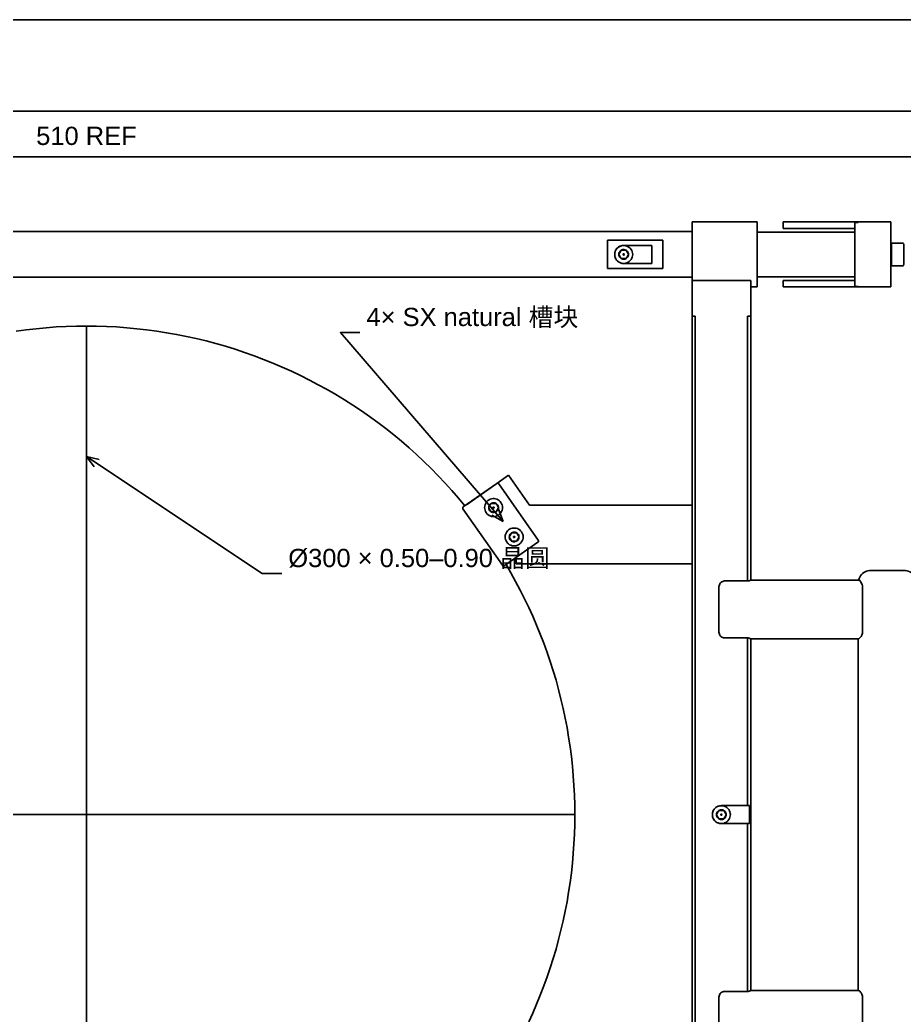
# Model space of a CAD drawing. Header units: millimetres. Extents: x 10 to 410, y 10 to 287.
# Drawn here: x 139.8 to 275.6, y 134.2 to 287 of the extents above; entities that cross this region are included whole.
import ezdxf
from ezdxf.enums import TextEntityAlignment as Align

# ---------------------------------------------------------------- set-up
doc = ezdxf.new("R2010")
doc.units = ezdxf.units.MM
for name, color, linetype in [('DIM', 7, 'Continuous'), ('OUTLINE', 7, 'Continuous'), ('TEXT', 7, 'Continuous')]:
    doc.layers.add(name, color=color, linetype=linetype)
doc.styles.add('CJK', font='Arial Unicode.ttf')

msp = doc.modelspace()

# ---------------------------------------------------------------- linework, layer by layer
at = {"layer": 'DIM'}
for p, q in [((22.5, 266), (277.5, 266)), ((150, 220), (151.18, 218.39)), ((150, 220), (151.94, 219.53)), ((214, 210), (212.25, 210.98)), ((214, 210), (213.29, 211.87))]:
    msp.add_line(p, q, dxfattribs=at)
for points in [[(214, 210), (189, 239), (192, 239)], [(150, 220), (177, 202), (180, 202)]]:
    msp.add_lwpolyline(points, dxfattribs=at)
at = {"layer": 'OUTLINE'}
msp.add_line((10, 273), (410, 273), dxfattribs=at)
for points in [[(10, 10), (410, 10), (410, 287), (10, 287), (10, 10)], [(243, 256), (243, 255.97), (243, 255.87), (243, 255.72), (243, 255.5), (243, 255.23), (243, 254.91), (243, 254.54), (243, 254.12), (243, 253.66), (243, 253.17), (243, 252.65), (243, 252.11), (243, 251.56), (243, 251)], [(243, 256), (253, 256)], [(253, 256), (253, 255.97), (253, 255.87), (253, 255.72), (253, 255.5), (253, 255.23), (253, 254.91), (253, 254.54), (253, 254.12), (253, 253.66), (253, 253.17), (253, 252.65), (253, 252.11), (253, 251.56), (253, 251)], [(257, 256), (268.5, 256)], [(257, 255), (257, 256)], [(268, 255.9), (268, 255.78), (268, 255.61), (268, 255.4), (268, 255.15), (268, 254.85), (268, 254.53), (268, 254.16), (268, 253.77), (268, 253.35), (268, 252.91), (268, 252.45), (268, 251.97), (268, 251.49), (268, 251)], [(268, 255.9), (268.5, 255.9)], [(268.5, 255.9), (268.5, 256)], [(268.5, 256), (273.5, 256)], [(273.5, 256), (273.5, 255.97), (273.5, 255.87), (273.5, 255.72), (273.5, 255.5), (273.5, 255.23), (273.5, 254.91), (273.5, 254.54), (273.5, 254.12), (273.5, 253.66), (273.5, 253.17), (273.5, 252.65), (273.5, 252.11), (273.5, 251.56), (273.5, 251)], [(57, 254.5), (243, 254.5)], [(253, 254.43), (268, 254.43)], [(257, 255), (268, 255)], [(230, 253.17), (238.5, 253.17)], [(230, 253.17), (230, 253.03), (230, 252.89), (230, 252.75), (230, 252.61), (230, 252.46), (230, 252.3), (230, 252.15), (230, 251.99), (230, 251.83), (230, 251.66), (230, 251.5), (230, 251.33), (230, 251.17), (230, 251)], [(232.5, 252.38), (232.29, 252.37), (232.09, 252.32), (231.9, 252.25), (231.72, 252.14), (231.56, 252.02), (231.42, 251.86), (231.3, 251.69), (231.21, 251.51), (231.15, 251.31), (231.12, 251.1), (231.12, 250.9), (231.15, 250.69), (231.21, 250.49), (231.3, 250.31), (231.42, 250.14), (231.56, 249.98), (231.72, 249.86), (231.9, 249.75), (232.09, 249.68), (232.29, 249.63), (232.5, 249.62)], [(233.88, 251), (233.86, 251.2), (233.81, 251.41), (233.74, 251.6), (233.64, 251.77), (233.51, 251.94), (233.36, 252.08), (233.19, 252.19), (233, 252.28), (232.81, 252.34), (232.6, 252.37), (232.4, 252.37), (232.19, 252.34), (232, 252.28), (231.81, 252.19), (231.64, 252.08), (231.49, 251.94), (231.36, 251.77), (231.26, 251.6), (231.19, 251.41), (231.14, 251.2), (231.12, 251), (231.14, 250.8), (231.19, 250.59), (231.26, 250.4), (231.36, 250.23), (231.49, 250.06), (231.64, 249.92), (231.81, 249.81), (232, 249.72), (232.19, 249.66), (232.4, 249.63), (232.6, 249.63), (232.81, 249.66), (233, 249.72), (233.19, 249.81), (233.36, 249.92), (233.51, 250.06), (233.64, 250.23), (233.74, 250.4), (233.81, 250.59), (233.86, 250.8), (233.88, 251)], [(232.5, 252.38), (236.81, 252.38)], [(236.81, 249.62), (236.81, 252.38)], [(238.5, 253.17), (238.5, 253.03), (238.5, 252.89), (238.5, 252.75), (238.5, 252.61), (238.5, 252.46), (238.5, 252.3), (238.5, 252.15), (238.5, 251.99), (238.5, 251.83), (238.5, 251.66), (238.5, 251.5), (238.5, 251.33), (238.5, 251.17), (238.5, 251)], [(273.5, 252.63), (273.62, 252.75)], [(273.62, 252.75), (273.62, 252.71), (273.62, 252.58), (273.62, 252.37), (273.62, 252.09), (273.62, 251.76), (273.62, 251.39), (273.62, 251), (273.62, 250.61), (273.62, 250.24), (273.62, 249.91), (273.62, 249.63), (273.62, 249.42), (273.62, 249.29), (273.62, 249.25)], [(275.3, 252.75), (273.62, 252.75)], [(275.3, 252.75), (275.39, 252.73), (275.45, 252.68), (275.49, 252.62), (275.5, 252.55)], [(275.5, 251.89), (275.5, 251.97), (275.5, 252.05), (275.5, 252.13), (275.5, 252.2), (275.5, 252.26), (275.5, 252.32), (275.5, 252.37), (275.5, 252.42), (275.5, 252.46), (275.5, 252.49), (275.5, 252.52), (275.5, 252.54), (275.5, 252.55), (275.5, 252.55)], [(275.5, 252.55), (275.5, 252.51), (275.5, 252.4), (275.5, 252.21), (275.5, 251.97), (275.5, 251.67), (275.5, 251.34), (275.5, 251), (275.5, 250.66), (275.5, 250.33), (275.5, 250.03), (275.5, 249.79), (275.5, 249.6), (275.5, 249.49), (275.5, 249.45)], [(230, 251), (230, 250.83), (230, 250.67), (230, 250.5), (230, 250.34), (230, 250.17), (230, 250.01), (230, 249.85), (230, 249.7), (230, 249.54), (230, 249.39), (230, 249.25), (230, 249.11), (230, 248.97), (230, 248.83)], [(231.76, 251), (231.77, 251.15), (231.82, 251.29), (231.89, 251.42), (231.99, 251.54), (232.11, 251.63), (232.24, 251.7), (232.39, 251.73), (232.54, 251.74), (232.69, 251.72), (232.83, 251.67), (232.95, 251.59), (233.06, 251.48), (233.15, 251.36), (233.21, 251.22), (233.24, 251.08), (233.24, 250.92), (233.21, 250.78), (233.15, 250.64), (233.06, 250.52), (232.95, 250.41), (232.83, 250.33), (232.69, 250.28), (232.54, 250.26), (232.39, 250.27), (232.24, 250.3), (232.11, 250.37), (231.99, 250.46), (231.89, 250.58), (231.82, 250.71), (231.77, 250.85), (231.76, 251)], [(232.13, 251.64), (232.1, 251.59), (232.07, 251.54), (232.05, 251.5), (232.02, 251.45), (232, 251.41), (231.97, 251.36), (231.95, 251.32), (231.92, 251.28), (231.9, 251.23), (231.87, 251.19), (231.84, 251.14), (231.82, 251.1), (231.79, 251.05), (231.76, 251)], [(231.76, 251), (231.79, 250.95), (231.82, 250.9), (231.84, 250.86), (231.87, 250.81), (231.9, 250.77), (231.92, 250.72), (231.95, 250.68), (231.97, 250.64), (232, 250.59), (232.02, 250.55), (232.05, 250.5), (232.07, 250.46), (232.1, 250.41), (232.13, 250.36)], [(231.76, 251), (231.79, 250.95), (231.82, 250.9), (231.84, 250.86), (231.87, 250.81), (231.9, 250.77), (231.92, 250.72), (231.95, 250.68), (231.97, 250.64), (232, 250.59), (232.02, 250.55), (232.05, 250.5), (232.07, 250.46), (232.1, 250.41), (232.13, 250.36)], [(232.87, 251.64), (232.81, 251.64), (232.76, 251.64), (232.7, 251.64), (232.65, 251.64), (232.6, 251.64), (232.55, 251.64), (232.5, 251.64), (232.45, 251.64), (232.4, 251.64), (232.35, 251.64), (232.3, 251.64), (232.24, 251.64), (232.19, 251.64), (232.13, 251.64)], [(232.87, 251.64), (232.81, 251.64), (232.76, 251.64), (232.7, 251.64), (232.65, 251.64), (232.6, 251.64), (232.55, 251.64), (232.5, 251.64), (232.45, 251.64), (232.4, 251.64), (232.35, 251.64), (232.3, 251.64), (232.24, 251.64), (232.19, 251.64), (232.13, 251.64)], [(232.4, 251), (232.41, 251.05), (232.45, 251.09), (232.5, 251.1), (232.55, 251.09), (232.59, 251.05), (232.6, 251), (232.59, 250.95), (232.55, 250.91), (232.5, 250.9), (232.45, 250.91), (232.41, 250.95), (232.4, 251)], [(233.24, 251), (233.21, 251.05), (233.18, 251.1), (233.16, 251.14), (233.13, 251.19), (233.1, 251.23), (233.08, 251.28), (233.05, 251.32), (233.03, 251.36), (233, 251.41), (232.98, 251.45), (232.95, 251.5), (232.93, 251.54), (232.9, 251.59), (232.87, 251.64)], [(233.24, 251), (233.21, 251.05), (233.18, 251.1), (233.16, 251.14), (233.13, 251.19), (233.1, 251.23), (233.08, 251.28), (233.05, 251.32), (233.03, 251.36), (233, 251.41), (232.98, 251.45), (232.95, 251.5), (232.93, 251.54), (232.9, 251.59), (232.87, 251.64)], [(232.87, 250.36), (232.9, 250.41), (232.93, 250.46), (232.95, 250.5), (232.98, 250.55), (233, 250.59), (233.03, 250.64), (233.05, 250.68), (233.08, 250.72), (233.1, 250.77), (233.13, 250.81), (233.16, 250.86), (233.18, 250.9), (233.21, 250.95), (233.24, 251)], [(232.87, 250.36), (232.9, 250.41), (232.93, 250.46), (232.95, 250.5), (232.98, 250.55), (233, 250.59), (233.03, 250.64), (233.05, 250.68), (233.08, 250.72), (233.1, 250.77), (233.13, 250.81), (233.16, 250.86), (233.18, 250.9), (233.21, 250.95), (233.24, 251)], [(238.5, 251), (238.5, 250.83), (238.5, 250.67), (238.5, 250.5), (238.5, 250.34), (238.5, 250.17), (238.5, 250.01), (238.5, 249.85), (238.5, 249.7), (238.5, 249.54), (238.5, 249.39), (238.5, 249.25), (238.5, 249.11), (238.5, 248.97), (238.5, 248.83)], [(243, 251), (243, 250.67), (243, 250.34), (243, 250.01), (243, 249.69), (243, 249.37), (243, 249.06), (243, 248.76), (243, 248.47), (243, 248.19), (243, 247.93), (243, 247.67), (243, 247.43), (243, 247.21), (243, 247)], [(253, 251), (253, 250.44), (253, 249.89), (253, 249.35), (253, 248.83), (253, 248.34), (253, 247.88), (253, 247.46), (253, 247.09), (253, 246.77), (253, 246.5), (253, 246.28), (253, 246.13), (253, 246.03), (253, 246)], [(268, 251), (268, 250.51), (268, 250.03), (268, 249.55), (268, 249.09), (268, 248.65), (268, 248.23), (268, 247.84), (268, 247.47), (268, 247.15), (268, 246.85), (268, 246.6), (268, 246.39), (268, 246.22), (268, 246.1)], [(273.5, 251), (273.5, 250.44), (273.5, 249.89), (273.5, 249.35), (273.5, 248.83), (273.5, 248.34), (273.5, 247.88), (273.5, 247.46), (273.5, 247.09), (273.5, 246.77), (273.5, 246.5), (273.5, 246.28), (273.5, 246.13), (273.5, 246.03), (273.5, 246)], [(275.5, 250.11), (275.5, 250.12), (275.5, 250.13), (275.5, 250.16), (275.5, 250.2), (275.5, 250.25), (275.5, 250.31), (275.5, 250.37), (275.5, 250.45), (275.5, 250.53), (275.5, 250.61), (275.5, 250.71), (275.5, 250.8), (275.5, 250.9), (275.5, 251)], [(232.13, 250.36), (232.19, 250.36), (232.24, 250.36), (232.3, 250.36), (232.35, 250.36), (232.4, 250.36), (232.45, 250.36), (232.5, 250.36), (232.55, 250.36), (232.6, 250.36), (232.65, 250.36), (232.7, 250.36), (232.76, 250.36), (232.81, 250.36), (232.87, 250.36)], [(232.13, 250.36), (232.19, 250.36), (232.24, 250.36), (232.3, 250.36), (232.35, 250.36), (232.4, 250.36), (232.45, 250.36), (232.5, 250.36), (232.55, 250.36), (232.6, 250.36), (232.65, 250.36), (232.7, 250.36), (232.76, 250.36), (232.81, 250.36), (232.87, 250.36)], [(232.5, 249.62), (236.81, 249.62)], [(273.5, 249.37), (273.62, 249.25)], [(275.3, 249.25), (273.62, 249.25)], [(275.3, 249.25), (275.39, 249.27), (275.45, 249.32), (275.49, 249.38), (275.5, 249.45)], [(275.5, 249.45), (275.5, 249.45), (275.5, 249.46), (275.5, 249.48), (275.5, 249.51), (275.5, 249.54), (275.5, 249.58), (275.5, 249.63), (275.5, 249.68), (275.5, 249.74), (275.5, 249.8), (275.5, 249.87), (275.5, 249.95), (275.5, 250.03), (275.5, 250.11)], [(57, 247.5), (243, 247.5)], [(230, 248.83), (238.5, 248.83)], [(253, 247.57), (268, 247.57)], [(243, 241.5), (243, 247)], [(243, 247), (252, 247)], [(252, 241.5), (252, 247)], [(252, 246), (253, 246)], [(257, 247), (268, 247)], [(257, 246), (257, 247)], [(257, 246), (268.5, 246)], [(268, 246.1), (268.5, 246.1)], [(268.5, 246), (268.5, 246.1)], [(268.5, 246), (273.5, 246)], [(243, 88.5), (243, 241.5)], [(243, 241.5), (243.5, 241.5)], [(243.5, 88.5), (243.5, 241.5)], [(251.5, 241.5), (252, 241.5)], [(251.5, 200.87), (251.5, 241.5)], [(252, 201), (252, 241.5)], [(150, 240), (148.45, 239.98), (146.91, 239.94), (145.36, 239.86), (143.82, 239.75), (142.28, 239.6), (140.75, 239.43), (139.21, 239.22)], [(208.12, 212.41), (207.13, 213.6), (206.11, 214.76), (205.07, 215.91), (204.01, 217.03), (202.93, 218.14), (201.82, 219.22), (200.69, 220.27), (199.54, 221.31), (198.37, 222.32), (197.18, 223.3), (195.97, 224.26), (194.74, 225.2), (193.49, 226.11), (192.22, 226.99), (190.93, 227.85), (189.63, 228.68), (188.31, 229.48), (186.97, 230.26), (185.61, 231), (184.25, 231.72), (182.86, 232.42), (181.47, 233.08), (180.06, 233.71), (178.63, 234.32), (177.2, 234.89), (175.75, 235.44), (174.29, 235.96), (172.83, 236.44), (171.35, 236.9), (169.86, 237.32), (168.37, 237.72), (166.86, 238.08), (165.35, 238.41), (163.84, 238.71), (162.31, 238.98), (160.79, 239.22), (159.25, 239.43), (157.72, 239.6), (156.18, 239.75), (154.64, 239.86), (153.09, 239.94), (151.55, 239.98), (150, 240)], [(150, 165), (150, 240)], [(213.03, 215.85), (214.83, 217.11)], [(218.06, 212.5), (214.83, 217.11)], [(207.87, 212.24), (213.03, 215.85)], [(208.36, 212.58), (213.03, 215.85)], [(213.03, 215.85), (213.1, 215.88), (213.18, 215.88), (213.25, 215.86), (213.31, 215.8)], [(219.39, 207.12), (213.31, 215.8)], [(213.9, 212.14), (213.88, 212.34), (213.84, 212.54), (213.76, 212.73), (213.66, 212.91), (213.53, 213.07), (213.38, 213.21), (213.21, 213.33), (213.02, 213.41), (212.83, 213.48), (212.62, 213.51), (212.42, 213.51), (212.22, 213.48), (212.02, 213.41), (211.83, 213.33), (211.66, 213.21), (211.51, 213.07), (211.39, 212.91), (211.28, 212.73), (211.21, 212.54), (211.16, 212.34), (211.15, 212.14), (211.16, 211.93), (211.21, 211.73), (211.28, 211.54), (211.39, 211.36), (211.51, 211.2), (211.66, 211.06), (211.83, 210.94), (212.02, 210.86), (212.22, 210.79), (212.42, 210.76), (212.62, 210.76), (212.83, 210.79), (213.02, 210.86), (213.21, 210.94), (213.38, 211.06), (213.53, 211.2), (213.66, 211.36), (213.76, 211.54), (213.84, 211.73), (213.88, 211.93), (213.9, 212.14)], [(211.78, 212.14), (211.79, 212.28), (211.84, 212.43), (211.91, 212.56), (212.01, 212.67), (212.13, 212.77), (212.26, 212.83), (212.41, 212.87), (212.56, 212.88), (212.71, 212.85), (212.85, 212.8), (212.98, 212.72), (213.08, 212.62), (213.17, 212.5), (213.23, 212.36), (213.26, 212.21), (213.26, 212.06), (213.23, 211.91), (213.17, 211.77), (213.08, 211.65), (212.98, 211.55), (212.85, 211.47), (212.71, 211.42), (212.56, 211.39), (212.41, 211.4), (212.26, 211.44), (212.13, 211.5), (212.01, 211.6), (211.91, 211.71), (211.84, 211.84), (211.79, 211.99), (211.78, 212.14)], [(212.15, 212.78), (212.12, 212.73), (212.1, 212.68), (212.07, 212.63), (212.04, 212.59), (212.02, 212.54), (211.99, 212.5), (211.97, 212.46), (211.94, 212.41), (211.92, 212.37), (211.89, 212.32), (211.86, 212.28), (211.84, 212.23), (211.81, 212.18), (211.78, 212.14)], [(212.89, 212.78), (212.83, 212.78), (212.78, 212.78), (212.73, 212.78), (212.67, 212.78), (212.62, 212.78), (212.57, 212.78), (212.52, 212.78), (212.47, 212.78), (212.42, 212.78), (212.37, 212.78), (212.32, 212.78), (212.26, 212.78), (212.21, 212.78), (212.15, 212.78)], [(212.89, 212.78), (212.83, 212.78), (212.78, 212.78), (212.73, 212.78), (212.67, 212.78), (212.62, 212.78), (212.57, 212.78), (212.52, 212.78), (212.47, 212.78), (212.42, 212.78), (212.37, 212.78), (212.32, 212.78), (212.26, 212.78), (212.21, 212.78), (212.15, 212.78)], [(213.26, 212.14), (213.23, 212.18), (213.2, 212.23), (213.18, 212.28), (213.15, 212.32), (213.13, 212.37), (213.1, 212.41), (213.08, 212.46), (213.05, 212.5), (213.03, 212.54), (213, 212.59), (212.97, 212.63), (212.95, 212.68), (212.92, 212.73), (212.89, 212.78)], [(213.26, 212.14), (213.23, 212.18), (213.2, 212.23), (213.18, 212.28), (213.15, 212.32), (213.13, 212.37), (213.1, 212.41), (213.08, 212.46), (213.05, 212.5), (213.03, 212.54), (213, 212.59), (212.97, 212.63), (212.95, 212.68), (212.92, 212.73), (212.89, 212.78)], [(218.06, 212.5), (243, 212.5)], [(207.87, 212.24), (207.82, 212.18), (207.79, 212.11), (207.79, 212.03), (207.82, 211.96)], [(213.9, 203.28), (207.82, 211.96)], [(211.78, 212.14), (211.81, 212.09), (211.84, 212.04), (211.86, 211.99), (211.89, 211.95), (211.92, 211.9), (211.94, 211.86), (211.97, 211.82), (211.99, 211.77), (212.02, 211.73), (212.04, 211.68), (212.07, 211.64), (212.1, 211.59), (212.12, 211.54), (212.15, 211.5)], [(211.78, 212.14), (211.81, 212.09), (211.84, 212.04), (211.86, 211.99), (211.89, 211.95), (211.92, 211.9), (211.94, 211.86), (211.97, 211.82), (211.99, 211.77), (212.02, 211.73), (212.04, 211.68), (212.07, 211.64), (212.1, 211.59), (212.12, 211.54), (212.15, 211.5)], [(212.15, 211.5), (212.21, 211.5), (212.26, 211.5), (212.32, 211.5), (212.37, 211.5), (212.42, 211.5), (212.47, 211.5), (212.52, 211.5), (212.57, 211.5), (212.62, 211.5), (212.67, 211.5), (212.73, 211.5), (212.78, 211.5), (212.83, 211.5), (212.89, 211.5)], [(212.15, 211.5), (212.21, 211.5), (212.26, 211.5), (212.32, 211.5), (212.37, 211.5), (212.42, 211.5), (212.47, 211.5), (212.52, 211.5), (212.57, 211.5), (212.62, 211.5), (212.67, 211.5), (212.73, 211.5), (212.78, 211.5), (212.83, 211.5), (212.89, 211.5)], [(212.42, 212.14), (212.43, 212.19), (212.47, 212.22), (212.52, 212.24), (212.57, 212.22), (212.61, 212.19), (212.62, 212.14), (212.61, 212.08), (212.57, 212.05), (212.52, 212.03), (212.47, 212.05), (212.43, 212.08), (212.42, 212.14)], [(212.89, 211.5), (212.92, 211.54), (212.95, 211.59), (212.97, 211.64), (213, 211.68), (213.03, 211.73), (213.05, 211.77), (213.08, 211.82), (213.1, 211.86), (213.13, 211.9), (213.15, 211.95), (213.18, 211.99), (213.2, 212.04), (213.23, 212.09), (213.26, 212.14)], [(212.89, 211.5), (212.92, 211.54), (212.95, 211.59), (212.97, 211.64), (213, 211.68), (213.03, 211.73), (213.05, 211.77), (213.08, 211.82), (213.1, 211.86), (213.13, 211.9), (213.15, 211.95), (213.18, 211.99), (213.2, 212.04), (213.23, 212.09), (213.26, 212.14)], [(217.05, 207.63), (217.04, 207.83), (216.99, 208.03), (216.91, 208.23), (216.81, 208.4), (216.68, 208.56), (216.53, 208.7), (216.36, 208.82), (216.18, 208.91), (215.98, 208.97), (215.78, 209), (215.57, 209), (215.37, 208.97), (215.17, 208.91), (214.99, 208.82), (214.82, 208.7), (214.67, 208.56), (214.54, 208.4), (214.44, 208.23), (214.36, 208.03), (214.32, 207.83), (214.3, 207.63), (214.32, 207.42), (214.36, 207.22), (214.44, 207.03), (214.54, 206.86), (214.67, 206.69), (214.82, 206.55), (214.99, 206.44), (215.17, 206.35), (215.37, 206.29), (215.57, 206.26), (215.78, 206.26), (215.98, 206.29), (216.18, 206.35), (216.36, 206.44), (216.53, 206.55), (216.68, 206.69), (216.81, 206.86), (216.91, 207.03), (216.99, 207.22), (217.04, 207.42), (217.05, 207.63)], [(214.93, 207.63), (214.95, 207.78), (214.99, 207.92), (215.07, 208.05), (215.16, 208.17), (215.28, 208.26), (215.42, 208.33), (215.56, 208.36), (215.71, 208.37), (215.86, 208.35), (216, 208.3), (216.13, 208.22), (216.24, 208.11), (216.33, 207.99), (216.38, 207.85), (216.41, 207.7), (216.41, 207.55), (216.38, 207.41), (216.33, 207.27), (216.24, 207.15), (216.13, 207.04), (216, 206.96), (215.86, 206.91), (215.71, 206.89), (215.56, 206.9), (215.42, 206.93), (215.28, 207), (215.16, 207.09), (215.07, 207.21), (214.99, 207.34), (214.95, 207.48), (214.93, 207.63)], [(215.31, 208.27), (215.28, 208.22), (215.25, 208.17), (215.22, 208.13), (215.2, 208.08), (215.17, 208.04), (215.15, 207.99), (215.12, 207.95), (215.1, 207.91), (215.07, 207.86), (215.05, 207.82), (215.02, 207.77), (214.99, 207.73), (214.97, 207.68), (214.94, 207.63)], [(216.05, 208.27), (215.99, 208.27), (215.93, 208.27), (215.88, 208.27), (215.83, 208.27), (215.78, 208.27), (215.73, 208.27), (215.68, 208.27), (215.63, 208.27), (215.58, 208.27), (215.52, 208.27), (215.47, 208.27), (215.42, 208.27), (215.36, 208.27), (215.31, 208.27)], [(216.05, 208.27), (215.99, 208.27), (215.93, 208.27), (215.88, 208.27), (215.83, 208.27), (215.78, 208.27), (215.73, 208.27), (215.68, 208.27), (215.63, 208.27), (215.58, 208.27), (215.52, 208.27), (215.47, 208.27), (215.42, 208.27), (215.36, 208.27), (215.31, 208.27)], [(216.41, 207.63), (216.39, 207.68), (216.36, 207.73), (216.33, 207.77), (216.31, 207.82), (216.28, 207.86), (216.26, 207.91), (216.23, 207.95), (216.21, 207.99), (216.18, 208.04), (216.15, 208.08), (216.13, 208.13), (216.1, 208.17), (216.07, 208.22), (216.05, 208.27)], [(216.41, 207.63), (216.39, 207.68), (216.36, 207.73), (216.33, 207.77), (216.31, 207.82), (216.28, 207.86), (216.26, 207.91), (216.23, 207.95), (216.21, 207.99), (216.18, 208.04), (216.15, 208.08), (216.13, 208.13), (216.1, 208.17), (216.07, 208.22), (216.05, 208.27)], [(214.18, 203.23), (219.34, 206.84)], [(214.67, 203.57), (219.34, 206.84)], [(214.94, 207.63), (214.97, 207.58), (214.99, 207.53), (215.02, 207.49), (215.05, 207.44), (215.07, 207.4), (215.1, 207.35), (215.12, 207.31), (215.15, 207.27), (215.17, 207.22), (215.2, 207.18), (215.22, 207.13), (215.25, 207.09), (215.28, 207.04), (215.31, 206.99)], [(214.94, 207.63), (214.97, 207.58), (214.99, 207.53), (215.02, 207.49), (215.05, 207.44), (215.07, 207.4), (215.1, 207.35), (215.12, 207.31), (215.15, 207.27), (215.17, 207.22), (215.2, 207.18), (215.22, 207.13), (215.25, 207.09), (215.28, 207.04), (215.31, 206.99)], [(215.31, 206.99), (215.36, 206.99), (215.42, 206.99), (215.47, 206.99), (215.52, 206.99), (215.58, 206.99), (215.63, 206.99), (215.68, 206.99), (215.73, 206.99), (215.78, 206.99), (215.83, 206.99), (215.88, 206.99), (215.93, 206.99), (215.99, 206.99), (216.05, 206.99)], [(215.31, 206.99), (215.36, 206.99), (215.42, 206.99), (215.47, 206.99), (215.52, 206.99), (215.58, 206.99), (215.63, 206.99), (215.68, 206.99), (215.73, 206.99), (215.78, 206.99), (215.83, 206.99), (215.88, 206.99), (215.93, 206.99), (215.99, 206.99), (216.05, 206.99)], [(215.57, 207.63), (215.59, 207.68), (215.62, 207.72), (215.68, 207.73), (215.73, 207.72), (215.76, 207.68), (215.78, 207.63), (215.76, 207.58), (215.73, 207.54), (215.68, 207.53), (215.62, 207.54), (215.59, 207.58), (215.57, 207.63)], [(216.05, 206.99), (216.07, 207.04), (216.1, 207.09), (216.13, 207.13), (216.15, 207.18), (216.18, 207.22), (216.21, 207.27), (216.23, 207.31), (216.26, 207.35), (216.28, 207.4), (216.31, 207.44), (216.33, 207.49), (216.36, 207.53), (216.39, 207.58), (216.41, 207.63)], [(216.05, 206.99), (216.07, 207.04), (216.1, 207.09), (216.13, 207.13), (216.15, 207.18), (216.18, 207.22), (216.21, 207.27), (216.23, 207.31), (216.26, 207.35), (216.28, 207.4), (216.31, 207.44), (216.33, 207.49), (216.36, 207.53), (216.39, 207.58), (216.41, 207.63)], [(219.39, 207.12), (219.42, 207.05), (219.42, 206.97), (219.4, 206.9), (219.34, 206.84)], [(213.9, 203.28), (213.96, 203.22), (214.03, 203.19), (214.11, 203.19), (214.18, 203.23)], [(214.43, 203.4), (214.67, 203.57)], [(225, 165), (224.99, 166.49), (224.94, 167.99), (224.87, 169.48), (224.76, 170.97), (224.63, 172.45), (224.47, 173.94), (224.27, 175.42), (224.05, 176.89), (223.8, 178.36), (223.52, 179.83), (223.21, 181.29), (222.87, 182.75), (222.5, 184.19), (222.11, 185.63), (221.68, 187.06), (221.23, 188.49), (220.75, 189.9), (220.24, 191.3), (219.7, 192.69), (219.13, 194.08), (218.54, 195.45), (217.92, 196.81), (217.28, 198.15), (216.6, 199.48), (215.9, 200.8), (215.18, 202.11), (214.43, 203.4)], [(215.82, 204.37), (216, 204.5)], [(216, 203.5), (216, 204.5)], [(216, 203.5), (243, 203.5)], [(270.5, 202.5), (270.26, 202.49), (270.03, 202.44), (269.8, 202.37), (269.58, 202.27), (269.37, 202.15), (269.18, 202), (269.01, 201.84), (268.86, 201.65), (268.74, 201.45), (268.64, 201.23), (268.56, 201)], [(268.56, 201), (268.64, 201.23), (268.74, 201.45), (268.86, 201.65), (269.01, 201.84), (269.18, 202), (269.37, 202.15), (269.58, 202.27), (269.8, 202.37), (270.03, 202.44), (270.26, 202.49), (270.5, 202.5)], [(270.5, 202.5), (275.5, 202.5)], [(275.5, 202.5), (275.74, 202.49), (275.98, 202.44), (276.21, 202.37), (276.43, 202.27), (276.64, 202.15), (276.83, 202), (277, 201.83), (277.15, 201.64), (277.27, 201.43), (277.37, 201.21), (277.44, 200.98), (277.49, 200.74), (277.5, 200.5)], [(248, 200.87), (247.85, 200.85), (247.7, 200.81), (247.57, 200.75), (247.44, 200.66), (247.34, 200.56), (247.25, 200.43), (247.19, 200.3), (247.15, 200.15), (247.13, 200)], [(248, 200.87), (251.5, 200.87)], [(252, 201), (251.95, 200.97), (251.9, 200.96), (251.87, 200.94), (251.77, 200.91), (251.6, 200.87), (251.5, 200.87)], [(252, 201), (268.63, 201)], [(252, 201), (268.56, 201)], [(268.63, 201), (268.68, 200.99), (268.76, 200.92), (268.86, 200.79), (269.04, 200.5)], [(268.63, 201), (268.63, 201)], [(268.97, 200.63), (269.04, 200.5)], [(269.04, 200.5), (269.12, 200.32), (269.17, 200.14), (269.17, 200.07), (269.18, 200)], [(247.13, 193), (247.13, 200)], [(269.18, 193), (269.18, 200)], [(248, 192.13), (247.85, 192.15), (247.7, 192.19), (247.57, 192.25), (247.44, 192.34), (247.34, 192.44), (247.25, 192.57), (247.19, 192.7), (247.15, 192.85), (247.13, 193)], [(268.56, 192), (268.61, 192.01), (268.68, 192.05), (268.75, 192.12), (268.89, 192.27), (268.95, 192.35), (269.06, 192.54), (269.12, 192.69), (269.17, 192.86), (269.18, 193)], [(248, 192.13), (251.5, 192.13)], [(251.5, 166.38), (251.5, 192.13)], [(252, 192), (251.95, 192.03), (251.9, 192.04), (251.87, 192.06), (251.77, 192.09), (251.6, 192.13), (251.5, 192.13)], [(252, 138), (252, 192)], [(252, 192), (268.56, 192)], [(252, 192), (268.5, 192)], [(268.5, 138), (268.5, 192)], [(150, 165), (75, 165)], [(150, 165), (225, 165)], [(150, 165), (150, 90.47)], [(217.92, 133.19), (218.54, 134.55), (219.13, 135.92), (219.7, 137.31), (220.24, 138.7), (220.75, 140.1), (221.23, 141.51), (221.68, 142.94), (222.11, 144.37), (222.5, 145.81), (222.87, 147.25), (223.21, 148.71), (223.52, 150.17), (223.8, 151.64), (224.05, 153.11), (224.27, 154.58), (224.47, 156.06), (224.63, 157.55), (224.76, 159.03), (224.87, 160.52), (224.94, 162.01), (224.99, 163.51), (225, 165)], [(247.5, 166.38), (247.29, 166.37), (247.09, 166.32), (246.9, 166.25), (246.72, 166.14), (246.56, 166.02), (246.42, 165.86), (246.3, 165.69), (246.21, 165.51), (246.15, 165.31), (246.12, 165.1), (246.12, 164.9), (246.15, 164.69), (246.21, 164.49), (246.3, 164.31), (246.42, 164.14), (246.56, 163.98), (246.72, 163.86), (246.9, 163.75), (247.09, 163.68), (247.29, 163.63), (247.5, 163.62)], [(248.88, 165), (248.86, 165.2), (248.81, 165.41), (248.74, 165.6), (248.64, 165.77), (248.51, 165.94), (248.36, 166.08), (248.19, 166.19), (248, 166.28), (247.81, 166.34), (247.6, 166.37), (247.4, 166.37), (247.19, 166.34), (247, 166.28), (246.81, 166.19), (246.64, 166.08), (246.49, 165.94), (246.36, 165.77), (246.26, 165.6), (246.19, 165.41), (246.14, 165.2), (246.12, 165), (246.14, 164.8), (246.19, 164.59), (246.26, 164.4), (246.36, 164.23), (246.49, 164.06), (246.64, 163.92), (246.81, 163.81), (247, 163.72), (247.19, 163.66), (247.4, 163.63), (247.6, 163.63), (247.81, 163.66), (248, 163.72), (248.19, 163.81), (248.36, 163.92), (248.51, 164.06), (248.64, 164.23), (248.74, 164.4), (248.81, 164.59), (248.86, 164.8), (248.88, 165)], [(246.76, 165), (246.77, 165.15), (246.82, 165.29), (246.89, 165.42), (246.99, 165.54), (247.11, 165.63), (247.24, 165.7), (247.39, 165.73), (247.54, 165.74), (247.69, 165.72), (247.83, 165.67), (247.95, 165.59), (248.06, 165.48), (248.15, 165.36), (248.21, 165.22), (248.24, 165.08), (248.24, 164.92), (248.21, 164.78), (248.15, 164.64), (248.06, 164.52), (247.95, 164.41), (247.83, 164.33), (247.69, 164.28), (247.54, 164.26), (247.39, 164.27), (247.24, 164.3), (247.11, 164.37), (246.99, 164.46), (246.89, 164.58), (246.82, 164.71), (246.77, 164.85), (246.76, 165)], [(247.13, 165.64), (247.1, 165.59), (247.07, 165.54), (247.05, 165.5), (247.02, 165.45), (247, 165.41), (246.97, 165.36), (246.95, 165.32), (246.92, 165.28), (246.9, 165.23), (246.87, 165.19), (246.84, 165.14), (246.82, 165.1), (246.79, 165.05), (246.76, 165)], [(246.76, 165), (246.79, 164.95), (246.82, 164.9), (246.84, 164.86), (246.87, 164.81), (246.9, 164.77), (246.92, 164.72), (246.95, 164.68), (246.97, 164.64), (247, 164.59), (247.02, 164.55), (247.05, 164.5), (247.07, 164.46), (247.1, 164.41), (247.13, 164.36)], [(246.76, 165), (246.79, 164.95), (246.82, 164.9), (246.84, 164.86), (246.87, 164.81), (246.9, 164.77), (246.92, 164.72), (246.95, 164.68), (246.97, 164.64), (247, 164.59), (247.02, 164.55), (247.05, 164.5), (247.07, 164.46), (247.1, 164.41), (247.13, 164.36)], [(247.87, 165.64), (247.81, 165.64), (247.76, 165.64), (247.7, 165.64), (247.65, 165.64), (247.6, 165.64), (247.55, 165.64), (247.5, 165.64), (247.45, 165.64), (247.4, 165.64), (247.35, 165.64), (247.3, 165.64), (247.24, 165.64), (247.19, 165.64), (247.13, 165.64)], [(247.87, 165.64), (247.81, 165.64), (247.76, 165.64), (247.7, 165.64), (247.65, 165.64), (247.6, 165.64), (247.55, 165.64), (247.5, 165.64), (247.45, 165.64), (247.4, 165.64), (247.35, 165.64), (247.3, 165.64), (247.24, 165.64), (247.19, 165.64), (247.13, 165.64)], [(247.4, 165), (247.41, 165.05), (247.45, 165.09), (247.5, 165.1), (247.55, 165.09), (247.59, 165.05), (247.6, 165), (247.59, 164.95), (247.55, 164.91), (247.5, 164.9), (247.45, 164.91), (247.41, 164.95), (247.4, 165)], [(247.5, 166.38), (251.81, 166.38)], [(248.24, 165), (248.21, 165.05), (248.18, 165.1), (248.16, 165.14), (248.13, 165.19), (248.1, 165.23), (248.08, 165.28), (248.05, 165.32), (248.03, 165.36), (248, 165.41), (247.98, 165.45), (247.95, 165.5), (247.93, 165.54), (247.9, 165.59), (247.87, 165.64)], [(248.24, 165), (248.21, 165.05), (248.18, 165.1), (248.16, 165.14), (248.13, 165.19), (248.1, 165.23), (248.08, 165.28), (248.05, 165.32), (248.03, 165.36), (248, 165.41), (247.98, 165.45), (247.95, 165.5), (247.93, 165.54), (247.9, 165.59), (247.87, 165.64)], [(247.87, 164.36), (247.9, 164.41), (247.93, 164.46), (247.95, 164.5), (247.98, 164.55), (248, 164.59), (248.03, 164.64), (248.05, 164.68), (248.08, 164.72), (248.1, 164.77), (248.13, 164.81), (248.16, 164.86), (248.18, 164.9), (248.21, 164.95), (248.24, 165)], [(247.87, 164.36), (247.9, 164.41), (247.93, 164.46), (247.95, 164.5), (247.98, 164.55), (248, 164.59), (248.03, 164.64), (248.05, 164.68), (248.08, 164.72), (248.1, 164.77), (248.13, 164.81), (248.16, 164.86), (248.18, 164.9), (248.21, 164.95), (248.24, 165)], [(251.81, 163.62), (251.81, 166.38)], [(247.13, 164.36), (247.19, 164.36), (247.24, 164.36), (247.3, 164.36), (247.35, 164.36), (247.4, 164.36), (247.45, 164.36), (247.5, 164.36), (247.55, 164.36), (247.6, 164.36), (247.65, 164.36), (247.7, 164.36), (247.76, 164.36), (247.81, 164.36), (247.87, 164.36)], [(247.13, 164.36), (247.19, 164.36), (247.24, 164.36), (247.3, 164.36), (247.35, 164.36), (247.4, 164.36), (247.45, 164.36), (247.5, 164.36), (247.55, 164.36), (247.6, 164.36), (247.65, 164.36), (247.7, 164.36), (247.76, 164.36), (247.81, 164.36), (247.87, 164.36)], [(247.5, 163.62), (251.81, 163.62)], [(251.5, 137.87), (251.5, 163.62)], [(248, 137.87), (247.85, 137.85), (247.7, 137.81), (247.57, 137.75), (247.44, 137.66), (247.34, 137.56), (247.25, 137.43), (247.19, 137.3), (247.15, 137.15), (247.13, 137)], [(248, 137.87), (251.5, 137.87)], [(252, 138), (251.95, 137.97), (251.9, 137.96), (251.87, 137.94), (251.77, 137.91), (251.6, 137.87), (251.5, 137.87)], [(252, 138), (268.56, 138)], [(252, 138), (268.5, 138)], [(268.56, 138), (268.61, 137.99), (268.68, 137.95), (268.75, 137.88), (268.89, 137.73), (268.95, 137.65), (269.06, 137.46), (269.12, 137.31), (269.17, 137.14), (269.18, 137)], [(247.13, 130), (247.13, 137)], [(269.18, 130), (269.18, 137)]]:
    msp.add_lwpolyline(points, dxfattribs=at)

# ---------------------------------------------------------------- texts
at = {"layer": 'TEXT', "style": 'CJK'}
msp.add_text('510 REF', height=2.8, dxfattribs=at).set_placement((150, 267.8), align=Align.CENTER)
for s, p in [('4× SX natural 槽块', (193, 240)), ('Ø300 × 0.50–0.90 晶圆', (181, 203))]:
    msp.add_text(s, height=2.8, dxfattribs=at).set_placement(p)

doc.saveas('drawing.dxf')
